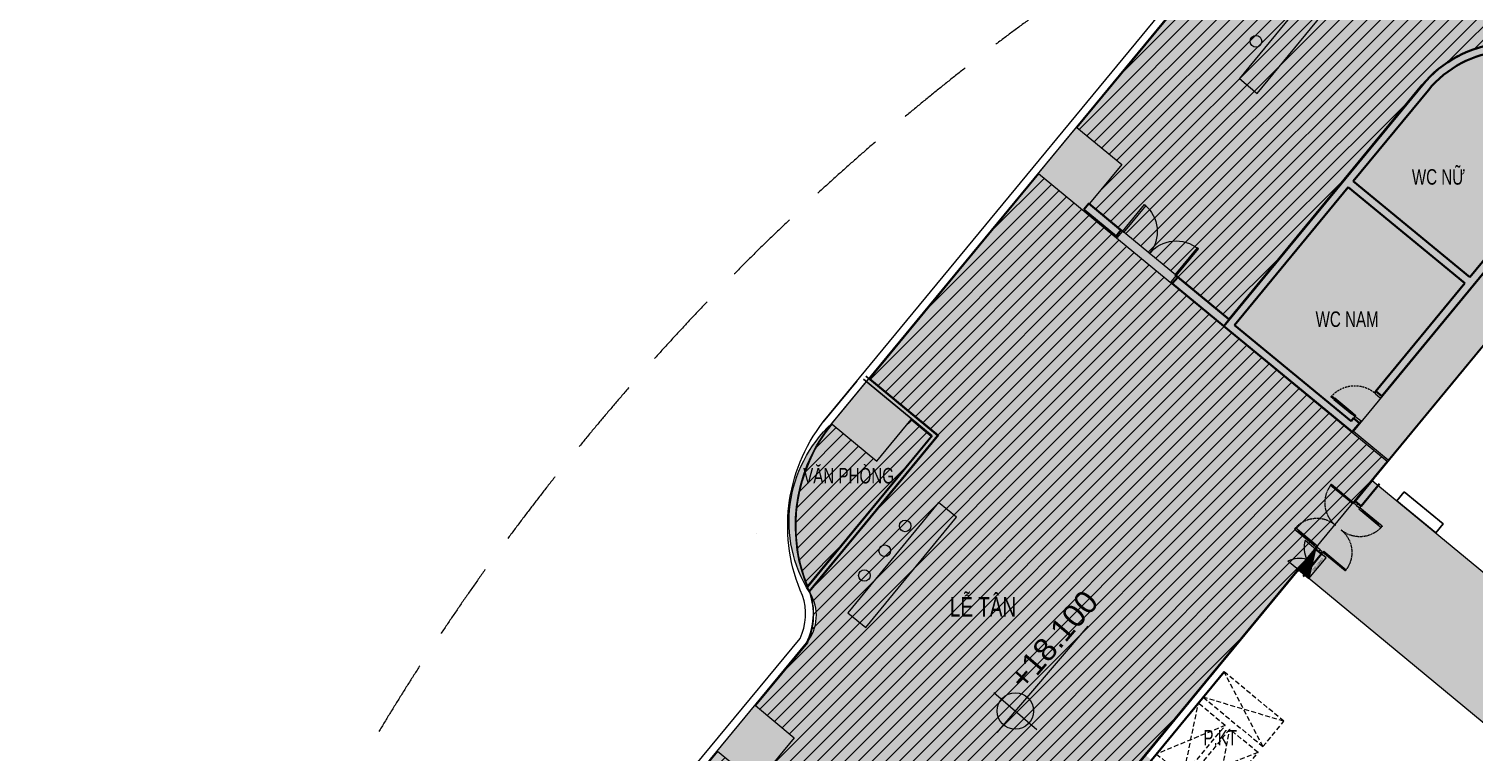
# Model space of a CAD drawing. Header units: millimetres. Extents: x -11451263 to 11578383104, y -507 to 1450429.
# Drawn here: x 12633543 to 12670879, y 1116989 to 1135666 of the extents above; entities that cross this region are included whole.
import ezdxf

# ---------------------------------------------------------------- set-up
doc = ezdxf.new("R2010")
doc.units = ezdxf.units.MM
doc.header["$MEASUREMENT"] = 0
for name, pattern in [('CONTINOUS', [0]), ('DASH2-1', [3, 2, -1]), ('HIDDEN', [0.375, 0.25, -0.125]), ('Xref_ST_MBDV Cot vach 30.7.2022$0$HIDDEN', [0.375, 0.25, -0.125]), ('Xref_ST_MBDV Cot vach 30.7.2022$0$HIDDEN2', [0.1875, 0.125, -0.0625])]:
    doc.linetypes.add(name, pattern=pattern)
doc.layers.get('0').update_dxf_attribs({"linetype": 'CONTINUOUS', "lineweight": 13})
doc.layers.get('Defpoints').update_dxf_attribs({"color": 5, "linetype": 'CONTINUOUS', "lineweight": 13})
for name, color, linetype in [('A-FLOR-STRS', 1, 'CONTINUOUS'), ('KT-Net cot vach', 6, 'CONTINUOUS'), ('SPE-MEP-Updated-22 07 22', 7, 'CONTINUOUS')]:
    doc.layers.add(name, color=color, linetype=linetype)
for name, color, linetype, lineweight in [('CUA', 37, 'CONTINUOUS', 13), ('D-building block', 8, 'CONTINUOUS', 13), ('DO DIEN TICH THONG THUY', 141, 'CONTINUOUS', 13), ('KT-Chu viet', 255, 'CONTINUOUS', 20), ('KT-Ghi chu', 26, 'CONTINUOUS', 15), ('KT-Kich thuoc', 159, 'CONTINUOUS', 18), ('KT-Net cat', 1, 'CONTINUOUS', 40), ('KT-Net cua', 87, 'CONTINUOUS', 9), ('KT-Net to mau', 159, 'CONTINUOUS', 18), ('KT-Noi that', 39, 'CONTINUOUS', 9), ('SPE-MEP-Fire', 10, 'CONTINUOUS', 0), ('SPE-MEP-HVAC', 140, 'CONTINUOUS', 0)]:
    doc.layers.add(name, color=color, linetype=linetype, lineweight=lineweight)
doc.styles.add('font unicode ccu', font='arial.ttf')
doc.styles.add('Xref_ST_MBDV Cot vach 30.7.2022$0$Arial', font='arial.ttf', dxfattribs={"width": 0.7})
pattern_1 = [(45, (0, 0), (-176.7766952966369, 176.7766952966369), [])]

# ---------------------------------------------------------------- blocks, each defined once
blk = doc.blocks.new('double door')
for points in [[(549901.1788338684, 384014.7847221401), (549001.1788338684, 384014.7847221401), (549001.1788338684, 383974.7847221401), (549901.1788338684, 383974.7847221401)], [(550101.1788338679, 384064.7847221419), (550101.1788338679, 384014.7847221419), (549901.1788338684, 384014.7847221401), (549901.1788338684, 384064.7847221401)], [(549901.1788338684, 382214.7847221401), (549001.1788338684, 382214.7847221401), (549001.1788338684, 382254.7847221401), (549901.1788338684, 382254.7847221401)], [(550101.1788338679, 382164.7847221401), (550101.1788338679, 382214.7847221401), (549901.1788338684, 382214.7847221401), (549901.1788338684, 382164.7847221401)]]:
    blk.add_lwpolyline(points, close=True)
at = {"color": 8}
for centre, start, end in [((549901.1788338684, 384014.7847221401), 180, 270), ((549901.1788338684, 382214.7847221401), 90, 180)]:
    blk.add_arc(centre, 900, start, end, dxfattribs=at)
blk = doc.blocks.new('*U298')
blk.add_line((-70, 100), (-69.99999999999994, 700.00000000197))
for points in [[(-50, 0), (-49.99999999999994, 800.00000000197), (-89.99999999999994, 800.00000000197), (-90, 0)], [(-50, 100), (-90, 100), (-89.99999999999994, 700.00000000197), (-49.99999999999994, 700.00000000197)], [(-900.00000000197, -199.9999999972261), (-840.00000000197, -199.999999997226), (-840.00000000197, -39.99999999999989), (-850.00000000197, -39.99999999999989), (-850.00000000197, 1.13686837721896e-13), (-900.00000000197, 1.421085471523e-13)], [(0, -199.9999999972262), (-60, -199.9999999972261), (-60, -40), (-50, -40), (-50, 0), (0, 0)]]:
    blk.add_lwpolyline(points, close=True)
at = {"linetype": 'Xref_ST_MBDV Cot vach 30.7.2022$0$HIDDEN', "ltscale": 200}
blk.add_arc((-50, 0), 800.00000000197, 90, 180, dxfattribs=at)
blk = doc.blocks.new('CAODOSAN')
at = {"layer": 'KT-Ghi chu'}
h = blk.add_hatch(color=256, dxfattribs=at)
edge = h.paths.add_edge_path()
edge.add_ellipse((285.6850406127051, -3.80445271730423e-07), major_axis=(129.8634625370013, 129.863462537001), ratio=0.9999999999999901, start_angle=44.99999988144378, end_angle=134.9999998813966)
edge.add_line((102.0303713493049, -2.328306436538696e-10), (285.6850409932055, -2.328519599359424e-10))
edge.add_line((285.6850409926847, -1.164153218269348e-10), (285.6850409926847, 183.6546703089462))
h = blk.add_hatch(color=256, dxfattribs=at)
edge = h.paths.add_edge_path()
edge.add_ellipse((285.6850409926847, 0), major_axis=(129.863461730703, 129.8634617307027), ratio=0.9999999999999736, start_angle=225.0000000000234, end_angle=314.9999999999766)
edge.add_line((469.3397091152146, -2.328306436538696e-10), (285.6850409916853, -2.328093273717968e-10))
edge.add_line((285.6850409926847, -1.164153218269348e-10), (285.6850409926847, -183.6546695489942))
for p, q in [((285.6850409917533, 285.6850424496224), (285.6850409917533, -285.6850416895468)), ((1406.966578990221, -2.328306436538696e-10), (0, -2.328306436538696e-10))]:
    blk.add_line(p, q, dxfattribs=at)
blk.add_circle((285.6850409926847, 0), 183.654668427603, dxfattribs=at)
at = {"style": 'font unicode ccu'}
for tag, p in [('FL', (493.4913500687107, 59.38122478988953)), ('SL', (489.7535818396136, -291.5645780350314))]:
    blk.add_attdef(tag, p, '', height=230, dxfattribs=at)
blk = doc.blocks.new('*U450')
at = {"linetype": 'HIDDEN', "ltscale": 500}
for p, q in [((849.9999484066359, 2000), (0, 0)), ((0, 2000), (849.9999484066359, 0))]:
    blk.add_line(p, q, dxfattribs=at)
blk.add_lwpolyline([(0, 2000), (849.9999484066359, 2000), (849.9999484066359, 0), (0, 0)], close=True, dxfattribs=at)
blk = doc.blocks.new('*U448')
at = {"linetype": 'HIDDEN', "ltscale": 500}
for p, q in [((1700, 900), (0, 0)), ((0, 900), (1700, 0))]:
    blk.add_line(p, q, dxfattribs=at)
blk.add_lwpolyline([(0, 900), (1700, 900), (1700, 0), (0, 0)], close=True, dxfattribs=at)
blk = doc.blocks.new('*U449')
at = {"linetype": 'HIDDEN', "ltscale": 500}
for p, q in [((1700, 950), (0, 0)), ((0, 950), (1700, 0))]:
    blk.add_line(p, q, dxfattribs=at)
blk.add_lwpolyline([(0, 950), (1700, 950), (1700, 0), (0, 0)], close=True, dxfattribs=at)
blk = doc.blocks.new('*U317')
for p, q in [((-32.53264534438404, -117.6504440573707), (-456.6157050741662, -467.8697445440241)), ((-19.79739805360532, -133.0716462297927), (-45.26789263516287, -102.2292418849488)), ((-443.8804577833874, -483.2909467164462), (-469.3509523649449, -452.4485423716021)), ((897.1404068629408, -1243.39820262053), (473.0573471331586, -1593.617503107184)), ((884.4051595721619, -1227.977000448108), (909.8756541537196, -1258.819404792952)), ((460.3220998423798, -1578.196300934762), (485.7925944239374, -1609.038705279606))]:
    blk.add_line(p, q)
for points in [[(77.10601086248778, 63.67623645420599), (115.3117527348242, 17.41262993694011), (69.04814621718026, -20.79311193570834), (62.6805225717909, -13.08251084949734), (31.8381182269469, -38.55300543105488), (0, 0)], [(31.8381182269469, -38.55300543105488), (57.30861280850445, -69.39540977589877), (-520.9864686454972, -546.9671831703401), (-546.4569632270549, -516.1247788254959)], [(986.9816650158293, -1195.143168339058), (961.5111704342719, -1164.300763994214), (383.2160889802701, -1641.872537388656), (408.6865835618275, -1672.7149417335)], [(1095.925794105264, -1170.019937315907), (1057.720052232928, -1123.756330798641), (1011.456445715284, -1161.96207267129), (1017.824069360673, -1169.672673757501), (986.9816650158293, -1195.143168339058), (1018.819783242776, -1233.696173770113)]]:
    blk.add_lwpolyline(points, close=True)
at = {"linetype": 'Xref_ST_MBDV Cot vach 30.7.2022$0$HIDDEN2', "ltscale": 200}
for centre, radius, start, end in [((31.83811822706528, -38.55300543069961), 749.9999999851688, 219.5508579170515, 309.5508186493041), ((986.9816650176103, -1195.143168339158), 749.999999986154, 129.5508186493042, 219.5507793815491)]:
    blk.add_arc(centre, radius, start, end, dxfattribs=at)
blk = doc.blocks.new('Fire cabinet 700x350')
at = {"layer": 'SPE-MEP-Fire'}
h = blk.add_hatch(dxfattribs=at)
h.set_pattern_fill('ANSI31', color=256, scale=5)
h.set_pattern_definition([(45, (0, 0), (-11.22532015133644, 11.22532015133644), [])])
edge = h.paths.add_edge_path()
edge.add_line((349.5275276559114, 349.9732361328788), (-350, 0))
edge.add_line((-350, 1.4210854715202e-14), (-350, 350))
edge.add_line((-350, 350), (350, 349.9999627792276))
for p, q in [((-350, 350.0000000000001), (-349.9999999999999, 700)), ((350.0000000000001, 349.9999999999999), (350.0000000000002, 699.9999999999999))]:
    blk.add_line(p, q, dxfattribs=at)
blk.add_lwpolyline([(350, 350), (-350, 350), (-350, 1.4210854715202e-14), (350, 1.4210854715202e-14)], close=True, dxfattribs=at)
blk.add_lwpolyline([(349.5275276559114, 349.9732361328788), (-350, 1.4210854715202e-14), (-350, 350), (350, 349.9999627792276)], dxfattribs=at)
for centre, radius, start, end in [((-619.2980121873396, 80.70198781266089), 675.3158129847415, 23.50152287490321, 66.49847712509668), ((619.2980121873395, 80.70198781266089), 675.3158129847413, 113.5015228749033, 156.4984771250968)]:
    blk.add_arc(centre, radius, start, end, dxfattribs=at)
at = {"color": 1, "width": 0.7}
blk.add_text('FIRE CABINET', height=50, dxfattribs=at).set_placement((-124.2170357139903, 25.00000000000002))
blk = doc.blocks.new('WWW')
at = {"layer": 'Defpoints', "linetype": 'DASH2-1', "lineweight": 13, "ltscale": 1000, "flags": 128}
blk.add_lwpolyline([(11429816.83619249, 1022160.11654377), (11450185.49670112, 1019986.391927242), (11488615.66733754, 1021167.255579472), (11491469.21243858, 1024811.360972404), (11462655.78743005, 1159053.890039921), (11457975.31629252, 1176930.890178204), (11455625.97722399, 1177744.852323532), (11446686.1578691, 1170981.351434231), (11423166.61122441, 1153069.948107719), (11399484.09766066, 1135982.713739872, 0.6848770391193201), (11429816.83619249, 1022160.116543293)], format="xyb", dxfattribs=at)
blk = doc.blocks.new('l5 hatch n')
at = {"true_color": 0xf1f36d}
h = blk.add_hatch(color=51, dxfattribs=at)
h.dxf.hatch_style = 1
edge = h.paths.add_edge_path()
edge.add_line((12656298.80134766, 1109535.557435368), (12653221.62198788, 1105809.459323321))
edge.add_line((12653221.62198788, 1105809.459323321), (12649655.68752882, 1101491.492040846))
edge.add_line((12649655.68752882, 1101491.492040846), (12652123.06419075, 1099453.839752336))
edge.add_line((12652123.06419075, 1099453.839752336), (12653523.9519049, 1101150.163338106))
edge.add_line((12653523.9519049, 1101150.163338106), (12659406.68150398, 1096292.068830307))
edge.add_line((12659406.68150398, 1096292.068830307), (12653633.6088363, 1089295.89890154))
edge.add_arc((12644815.77868873, 1100363.76897565), 14151.03800040059, 285.2089487290357, 308.54451609283365, ccw=False)
edge.add_line((12648528.16053081, 1086708.363542365), (12639997.49780938, 1083466.374458999))
edge.add_arc((12638541.68254624, 1087297.068728429), 4098.001545417509, 185.0009522752696, 290.80877027961463, ccw=False)
edge.add_arc((12696752.90760365, 1084935.442649985), 62325.86542817719, 168.3731970776644, 178.1570554483237, ccw=False)
edge.add_arc((12696843.70367224, 1084920.722239567), 62417.76527470844, 161.7911481637545, 168.3767589851651, ccw=False)
edge.add_arc((12644152.25847912, 1102453.095281032), 6888.964314798, 146.5663284402962, 163.3658190839157, ccw=False)
edge.add_line((12638403.25095712, 1106248.716685041), (12646045.28472279, 1115493.601350392))
edge.add_arc((12646662.25335985, 1114983.600920159), 800.4690737037384, 50.484602841932826, 140.4220835182263, ccw=False)
edge.add_line((12647171.58027014, 1115601.125685986), (12648430.3880579, 1114561.554957429))
edge.add_arc((12648856.735912, 1115077.816125907), 669.5506603502787, 230.4488270478515, 324.9010922184792)
edge.add_line((12649404.53593456, 1114692.831422233), (12653634.7882432, 1119815.209846795))
edge.add_arc((12652784.47813034, 1120517.427843955), 1102.786200299066, 320.4488276841646, 392.3574911413926)
edge.add_arc((12656621.19350976, 1122948.29038935), 3439.182273536708, 132.6961391522161, 212.3574911413992, ccw=False)
edge.add_line((12654289.04911451, 1125475.952793689), (12666004.72675876, 1139669.725482965))
edge.add_line((12666004.72675876, 1139669.725482965), (12667791.13812613, 1141343.918540631))
edge.add_arc((12671647.26861477, 1137229.318191882), 5639.120354746039, 51.52005292279148, 133.1426992224218, ccw=False)
edge.add_line((12675156.15877705, 1141643.768124132), (12685404.16517224, 1133183.793658648))
edge.add_arc((12688605.27885574, 1138819.223067315), 6481.141368215428, 240.4019661416034, 283.60976593788)
edge.add_arc((12688605.27885575, 1138819.223067312), 6481.141368212295, 283.6097659378702, 344.3508600315127)
edge.add_line((12694846.17450415, 1137070.96252022), (12699656.29223404, 1154126.535119132))
edge.add_line((12699656.29223404, 1154126.535119132), (12700718.70818416, 1157886.349665378))
edge.add_arc((12703605.66459206, 1157070.578435883), 2999.999999998468, 74.1697540422137, 164.2212270996967, ccw=False)
edge.add_line((12704424.02905953, 1159956.800810957), (12708354.93456482, 1158842.225087786))
edge.add_line((12708354.93456482, 1158842.225087786), (12707538.30266055, 1155962.113147489))
edge.add_line((12707538.30266055, 1155962.113147489), (12717047.34468338, 1153265.030596474))
edge.add_line((12717047.34468338, 1153265.030596474), (12716133.74354226, 1150042.01286954))
edge.add_line((12716133.74354226, 1150042.01286954), (12718927.12437144, 1149252.683279211))
edge.add_line((12718927.12437144, 1149252.683279211), (12710153.50368851, 1118203.468706878))
edge.add_line((12710153.50368851, 1118203.468706878), (12688240.19109857, 1124395.544198849))
edge.add_arc((12687913.88261041, 1123240.761634654), 1200.000000004759, 74.2212272805186, 140.4475101563667)
edge.add_line((12686988.63276804, 1124004.903459972), (12684675.03587604, 1121203.387725945))
edge.add_line((12684675.03587604, 1121203.387725945), (12673533.34863237, 1130404.611428166))
edge.add_line((12673533.34863237, 1130404.611428166), (12668249.36014265, 1124006.272497059))
edge.add_line((12668249.36014265, 1124006.272497059), (12674302.07586798, 1119007.712615399))
edge.add_line((12674302.07586798, 1119007.712615399), (12672391.77459775, 1116694.544181657))
edge.add_line((12672391.77459775, 1116694.544181657), (12666338.98353315, 1121693.166096698))
edge.add_line((12666338.98353315, 1121693.166096698), (12662391.073776, 1116912.579542304))
edge.add_line((12662391.073776, 1116912.579542304), (12670022.46730101, 1110610.288206432))
edge.add_line((12670022.46730101, 1110610.288206432), (12668112.16612281, 1108297.119984699))
edge.add_line((12668112.16612281, 1108297.119984699), (12660417.05188652, 1114522.341950322))
edge.add_line((12660417.05188652, 1114522.341950322), (12656298.80134766, 1109535.557435368))
at = {"elevation": 3.807828033907247e-10}
blk.add_lwpolyline([(12649404.53593456, 1114692.831422233), (12653634.7882432, 1119815.209846795, 0.3244791483857705), (12653716.02946084, 1121107.639265573, -0.3622977536942855), (12654289.04911451, 1125475.952793689), (12666004.72675876, 1139669.725482965)], format="xyb", dxfattribs=at)
for points in [[(12673533.34863237, 1130404.611428166), (12668249.36014265, 1124006.272497059), (12674302.07586798, 1119007.712615399)], [(12672391.77459775, 1116694.544181657), (12666338.98353315, 1121693.166096698), (12662391.073776, 1116912.579542304)]]:
    blk.add_lwpolyline(points, dxfattribs=at)

msp = doc.modelspace()

# ---------------------------------------------------------------- hatches: boundary and pattern name
at = {"layer": 'DO DIEN TICH THONG THUY'}
h = msp.add_hatch(dxfattribs=at)
h.set_pattern_fill('ANSI31', color=256, scale=2000)
h.set_pattern_definition(pattern_1)
edge = h.paths.add_edge_path(flags=16)
edge.add_arc((12676284.85399837, 1129496.239014015), 765, 0, 360)
edge = h.paths.add_edge_path(flags=16)
edge.add_arc((12700955.42256879, 1153759.437896409), 765, 0, 360)
edge = h.paths.add_edge_path(flags=16)
edge.add_arc((12698589.68594214, 1145387.26433076), 765, 0, 360)
edge = h.paths.add_edge_path(flags=16)
edge.add_arc((12696223.94931548, 1137015.090765114), 765, 0, 360)
edge = h.paths.add_edge_path(flags=16)
edge.add_arc((12691270.09134918, 1124383.632634618), 765, 0, 360)
edge = h.paths.add_edge_path(flags=16)
edge.add_arc((12693858.21290864, 1128642.917159338), 765, 0, 360)
edge = h.paths.add_edge_path(flags=16)
edge.add_arc((12687505.64097479, 1129891.763513735), 765, 0, 360)
edge = h.paths.add_edge_path(flags=16)
edge.add_arc((12681028.76916716, 1135240.607462442), 765, 0, 360)
edge = h.paths.add_edge_path(flags=16)
edge.add_arc((12676171.11531145, 1139252.240423974), 765, 0, 360)
edge = h.paths.add_edge_path(flags=16)
edge.add_arc((12668814.43441906, 1139452.605388946), 765, 0, 360)
edge = h.paths.add_edge_path()
edge.add_line((12660618.0955962, 1133116.294801484), (12661774.67977608, 1132161.144187817))
edge.add_line((12661774.67977608, 1132161.144187817), (12660943.9493438, 1131155.219402785))
edge.add_line((12660943.9493438, 1131155.219402785), (12664550.87870849, 1128182.445270939))
edge.add_line((12664550.87870849, 1128182.445270939), (12669531.97286336, 1134224.023291411))
edge.add_arc((12671858.66182366, 1132305.740230088), 3015.508484702943, 50.45854521796491, 140.4954742065073, ccw=False)
edge.add_line((12673778.44411294, 1134631.192311529), (12677224.03579884, 1131791.390149101))
edge.add_line((12677224.03579884, 1131791.390149101), (12675183.58391025, 1129320.623486632))
edge.add_line((12675183.58391025, 1129320.623486632), (12684800.37497924, 1121378.71631859))
edge.add_line((12684800.37497924, 1121378.71631859), (12686977.04936666, 1124014.433705632))
edge.add_arc((12687913.88261003, 1123240.761635872), 1214.99999893561, 74.2212272472322, 140.4488267809248, ccw=False)
edge.add_line((12688244.26995468, 1124409.978980899), (12710239.37954154, 1118194.78960973))
edge.add_line((12710239.37954154, 1118194.78960973), (12719004.84261177, 1149215.13497539))
edge.add_line((12719004.84261177, 1149215.13497539), (12716115.22990296, 1150031.656944695))
edge.add_line((12716115.22990296, 1150031.656944695), (12717026.17484334, 1153255.425239264))
edge.add_line((12717026.17484334, 1153255.425239264), (12707549.99076439, 1155933.124761953))
edge.add_line((12707549.99076439, 1155933.124761953), (12708366.67341168, 1158823.305319676))
edge.add_line((12708366.67341168, 1158823.305319676), (12704419.93847454, 1159942.369073485))
edge.add_arc((12703605.66600884, 1157070.577740954), 2985.000017755888, 74.16975771881688, 164.2212272073828)
edge.add_line((12700733.14436436, 1157882.27011373), (12694857.37047026, 1137055.357126778))
edge.add_arc((12688605.28026027, 1138819.22239432), 6496.141368214844, 240.3904148028216, 344.2449621740381, ccw=False)
edge.add_line((12685395.61917933, 1133171.397288907), (12674943.50351473, 1141809.616182192))
edge.add_arc((12671808.72783129, 1138016.584490056), 4920.762949279338, 50.42774941517961, 112.6359733408078)
edge.add_arc((12673781.53613584, 1133285.591425762), 10046.60609756933, 112.6359733408056, 140.6167613976565)
edge.add_line((12666016.32113206, 1139660.207494579), (12664948.08066024, 1138359.50272679))
edge.add_line((12664948.08066024, 1138359.50272679), (12666104.69630604, 1137404.326127385))
edge.add_line((12666104.69630604, 1137404.326127385), (12665130.44260648, 1136224.610174756))
edge.add_line((12665130.44260648, 1136224.610174756), (12663973.85833919, 1137179.760860602))
edge.add_line((12663973.85833919, 1137179.760860602), (12660618.0955962, 1133116.294801484))
h = msp.add_hatch(dxfattribs=at)
h.set_pattern_fill('ANSI31', color=256, scale=2000)
h.set_pattern_definition(pattern_1)
edge = h.paths.add_edge_path()
edge.add_line((12648149.48478502, 1099667.647784011), (12647119.40104937, 1100518.318889742))
edge.add_line((12647119.40104937, 1100518.318889742), (12655592.03523952, 1110744.695530844))
edge.add_line((12655592.03523952, 1110744.695530844), (12656594.31193518, 1109916.977809037))
edge.add_line((12656594.31193518, 1109916.977809037), (12668629.48780735, 1124491.249824722))
edge.add_line((12668629.48780735, 1124491.249824722), (12659627.90790428, 1131921.241183753))
edge.add_line((12659627.90790428, 1131921.241183753), (12655265.01974208, 1126634.796996264))
edge.add_line((12655265.01974208, 1126634.796996264), (12657038.76787978, 1125169.969178963))
edge.add_line((12657038.76787978, 1125169.969178963), (12653709.57559864, 1121138.677214825))
edge.add_arc((12652002.72732561, 1120547.5495697), 1806.311966409447, -23.947535354293677, 19.102351050374978, ccw=False)
edge.add_line((12653653.54747023, 1119814.367620872), (12652310.69405365, 1118188.317241698))
edge.add_line((12652310.69405365, 1118188.317241698), (12653312.9983884, 1117360.576713106))
edge.add_line((12653312.9983884, 1117360.576713106), (12652338.74468884, 1116180.860760475))
edge.add_line((12652338.74468884, 1116180.860760475), (12651336.4403538, 1117008.601289543))
edge.add_line((12651336.4403538, 1117008.601289543), (12649416.10236218, 1114683.279493475))
edge.add_arc((12648891.49926653, 1115116.516414403), 680.369486104239, 288.9905051056609, 320.4488276842406, ccw=False)
edge.add_line((12649112.89929525, 1114473.177728402), (12641453.12051299, 1105198.013335501))
edge.add_line((12641453.12051299, 1105198.013335501), (12640296.46787393, 1106153.220485241))
edge.add_line((12640296.46787393, 1106153.220485241), (12639404.99390551, 1105073.741841771))
edge.add_line((12639404.99390551, 1105073.741841771), (12638269.91657423, 1106011.131292871))
edge.add_arc((12643954.20837479, 1102556.836901316), 6651.565456154458, 148.7133160504264, 162.7157194415886)
edge.add_arc((12696844.46896095, 1084920.492423539), 62403.56332524174, 161.6822415965011, 168.3643477719217)
edge.add_line((12635723.30263892, 1097506.506213534), (12635883.30627023, 1097374.376016631))
edge.add_arc((12636644.40488463, 1097451.537528775), 764.9999998625997, -84.87464677233191, 185.788967164622, ccw=False)
edge.add_line((12636712.74618534, 1096689.596280117), (12642053.7656369, 1092286.390847547))
edge.add_line((12642053.7656369, 1092286.390847547), (12648149.48478502, 1099667.647784011))
h = msp.add_hatch(dxfattribs=at)
h.set_pattern_fill('ANSI31', color=256, scale=2000)
h.set_pattern_definition(pattern_1)
edge = h.paths.add_edge_path()
edge.add_line((12654294.24754758, 1125458.577366399), (12655446.98757837, 1124506.60139529))
edge.add_line((12655446.98757837, 1124506.60139529), (12656335.33326395, 1125582.291989624))
edge.add_line((12656335.33326395, 1125582.291989624), (12656855.7508502, 1125152.511604931))
edge.add_line((12656855.7508502, 1125152.511604931), (12653658.6596135, 1121281.179725372))
edge.add_arc((12657532.97640314, 1122828.756252157), 4171.968802946281, 140.923686312059, 201.7739918979484, ccw=False)
edge = h.paths.add_edge_path()
edge.add_line((12639222.59917729, 1107208.661466392), (12641435.66294098, 1105381.030370843))
edge.add_line((12641435.66294098, 1105381.030370843), (12648905.61345818, 1114426.333247571))
edge.add_arc((12648841.78801498, 1115188.742151651), 765.075829065841, 236.6753925558821, 274.78538657239767, ccw=False)
edge.add_line((12648421.46933192, 1114549.466601604), (12647162.02734068, 1115589.561079014))
edge.add_arc((12646662.18642466, 1114984.307756127), 784.9665764785129, 50.44882705285094, 140.4580457501313)
edge.add_line((12646056.8526869, 1115484.051282459), (12644571.56414168, 1113685.679055212))
edge.add_line((12644571.56414168, 1113685.679055212), (12645728.14792995, 1112730.528764954))
edge.add_line((12645728.14792995, 1112730.528764954), (12644753.89423039, 1111550.812812325))
edge.add_line((12644753.89423039, 1111550.812812325), (12643597.30996311, 1112505.963498171))
edge.add_line((12643597.30996311, 1112505.963498171), (12639222.59917729, 1107208.661466392))

# ---------------------------------------------------------------- linework, layer by layer
at = {"layer": 'A-FLOR-STRS'}
for p, q in [((12654064.80672458, 1125518.462106883), (12654933.22752898, 1126570.025824022)), ((12655103.43906295, 1126619.09031482), (12656876.86819977, 1125154.525940392)), ((12655167.11577663, 1126696.195931576), (12657017.6505302, 1125167.954843475)), ((12653654.16995016, 1121252.186736358), (12656876.86819977, 1125154.525940393)), ((12653698.00949705, 1121148.22840816), (12657017.6505302, 1125167.954843474)), ((12652327.40760975, 1122629.443027435), (12652327.40743147, 1122629.443174666))]:
    msp.add_line(p, q, dxfattribs=at)
at = {"layer": 'D-building block'}
msp.add_line((12669903.37686465, 1126009.108020196), (12672259.4152724, 1128862.01584236), dxfattribs=at)
at = {"layer": 'DO DIEN TICH THONG THUY'}
for points, elevation in [([(12674943.50351473, 1141809.616182192, 0.2783032146391399), (12669914.84974525, 1142558.294938577, 0.1226994700688916), (12666016.32113206, 1139660.207494579), (12664948.08066024, 1138359.50272679), (12666104.69630604, 1137404.326127385), (12665130.44260648, 1136224.610174756), (12663973.85833919, 1137179.760860602), (12660618.0955962, 1133116.294801484), (12661774.67977608, 1132161.144187817), (12660943.9493438, 1131155.219402785), (12664550.87870849, 1128182.445270939), (12669531.97286336, 1134224.023291411, -0.4144023541561863), (12673778.44411294, 1134631.192311529)], 2.697206872064481e-08), ([(12656594.31193518, 1109916.977809037), (12668629.48780735, 1124491.249824722), (12659627.90790428, 1131921.241183753), (12655265.01974208, 1126634.796996264), (12657038.76787978, 1125169.969178963), (12653709.57559864, 1121138.677214825, -0.1900814579268121), (12653653.54747023, 1119814.367620872), (12652310.69405365, 1118188.317241698), (12653312.9983884, 1117360.576713106), (12652338.74468884, 1116180.860760475), (12651336.4403538, 1117008.601289543), (12649416.10236218, 1114683.279493475, -0.1381314334515013)], -2.108423794027069e-09)]:
    msp.add_lwpolyline(points, format="xyb", dxfattribs=dict(at, elevation=elevation))
msp.add_lwpolyline([(12672258.97909362, 1128885.043762547), (12668660.18036171, 1124527.440700163), (12667760.77002688, 1125268.982750719), (12672608.58692983, 1131148.860527893)], dxfattribs=at)
at = {"layer": 'DO DIEN TICH THONG THUY', "elevation": -2.108423794027069e-09}
msp.add_lwpolyline([(12654294.24754758, 1125458.577366399), (12655446.98757837, 1124506.60139529), (12656335.33326395, 1125582.291989624), (12656855.7508502, 1125152.511604931), (12653658.6596135, 1121281.179725372, -0.2719297032481318)], format="xyb", close=True, dxfattribs=at)
at = {"layer": 'KT-Net cat'}
for p, q in [((12664412.89825015, 1127991.450081093), (12669543.54647837, 1134214.481201912)), ((12670765.65504766, 1129250.834334303), (12667756.09436107, 1131731.266650201)), ((12664692.99134862, 1128016.831615333), (12667628.89270384, 1131576.930204734)), ((12670638.45339043, 1129096.497888835), (12667628.89270384, 1131576.930204734)), ((12670765.65504766, 1129250.834334303), (12672579.55363632, 1131451.67563398)), ((12668493.03512044, 1126180.720771018), (12672606.56322058, 1131169.985618675)), ((12668338.78280902, 1126307.89806806), (12670638.45339043, 1129096.497888835)), ((12667184.50123948, 1125704.194531885), (12664411.45324593, 1127989.696827091)), ((12667702.55203521, 1125536.399299433), (12664692.99134862, 1128016.831615333)), ((12668338.78280902, 1126307.898068059), (12668493.03512044, 1126180.720771017)), ((12667184.50123948, 1125704.194531885), (12667731.13182767, 1125256.614450743)), ((12667702.55203521, 1125536.399299432), (12667766.1750938, 1125613.549153508)), ((12667731.13182767, 1125256.614450743), (12667920.50708451, 1125486.306162822)), ((12667766.1750938, 1125613.549153509), (12667920.50708451, 1125486.306162822)), ((12668281.17839283, 1124044.841903465), (12667803.60301538, 1123466.549783165)), ((12668435.3896225, 1123917.488471468), (12667957.81424505, 1123339.196351162)), ((12668124.40207222, 1123849.725771727), (12668121.809065, 1123851.862887263)), ((12667803.60301538, 1123466.549783165), (12667957.81424505, 1123339.196351165)), ((12666784.77555938, 1122232.859945762), (12666307.20019866, 1121654.567845721)), ((12666938.98678906, 1122105.506513763), (12666461.41142833, 1121527.21441372)), ((12666784.77555938, 1122232.859945762), (12666938.98678905, 1122105.506513765)), ((12661948.91386325, 1116377.264715686), (12664269.49110196, 1119187.232927766)), ((12662103.12509676, 1116249.911288338), (12664423.7023362, 1119059.879501284))]:
    msp.add_line(p, q, dxfattribs=at)
msp.add_lwpolyline([(12667756.09436107, 1131731.266650201), (12669697.88292538, 1134087.279543684, -0.4145017315682586), (12673641.54114488, 1134465.413611671), (12676918.71169222, 1131759.003113783)], format="xyb", dxfattribs=at)
for points in [[(12660798.41174071, 1131002.54558472), (12661631.44908607, 1130315.969380745), (12661755.03631547, 1130465.920364928), (12660922.82259331, 1131153.193683424)], [(12663221.23254741, 1129257.504621287), (12664552.23655219, 1128160.512172926), (12664412.89825015, 1127991.450081093), (12663081.89424536, 1129088.442529454)]]:
    msp.add_lwpolyline(points, close=True, dxfattribs=at)
msp.add_arc((12671858.59315967, 1132306.456344597), 3000, 50.44882678941453, 140.5051926350358, dxfattribs=at)
at = {"layer": 'KT-Net cot vach', "elevation": 2.282213864177662e-08}
msp.add_lwpolyline([(12669076.29348168, 1123712.145468482), (12670078.80944337, 1122884.521341115), (12669887.77928188, 1122653.204463416), (12668885.4010092, 1123480.995378154)], close=True, dxfattribs=at)
at = {"layer": 'KT-Net cua', "elevation": -2.108423794027069e-09}
for points in [[(12687852.83855312, 1098359.588156382, 0.3634284592786584), (12661583.94802571, 1098930.615214295), (12653633.60942398, 1089295.898478366, -0.1021739592067348), (12648528.16111849, 1086708.363119195), (12639893.11199609, 1083426.70307896, -0.4928533174976546), (12634459.28165536, 1086939.836089578, -0.02212543650158375), (12634864.34199002, 1092305.57623562, -0.05032047601245675), (12637588.72956385, 1104537.68886163, -0.0714264831848571), (12638403.25154201, 1106248.71626307), (12646045.28530768, 1115493.600928419, -0.4142018888053746), (12647171.57884767, 1115601.12692158), (12648430.38864279, 1114561.554535456, 0.3732636837290149), (12649404.53651951, 1114692.831000335), (12653634.78882809, 1119815.209424824, 0.2029712287157068), (12653716.03005854, 1121107.638807134, -0.2769801372259826), (12654221.08537423, 1125393.612262018), (12666004.72734368, 1139669.725061019, -0.1142243591051637), (12669909.07662194, 1142572.139469888, -0.2930792818570974), (12675156.15936195, 1141643.767702149)], [(12634665.75861196, 1092329.338643234, -0.05031291028689123), (12637398.30135593, 1104598.846777332, -0.0717433244059158), (12638242.5259719, 1106368.189061913), (12645891.13353409, 1115621.026321101, -0.4142018888046807), (12647298.9258273, 1115755.34347963), (12648548.61295092, 1114723.304938341, 0.3664971645447159), (12649252.52424842, 1114822.847133556), (12653465.5872719, 1119924.411191266, 0.1975864614484913), (12653530.01370591, 1121033.653513898, -0.276634261830654), (12654064.80730399, 1125518.461686407), (12665851.37330307, 1139798.117004524, -0.1142951996060862), (12669830.55075567, 1142756.086208699, -0.2928743732055457), (12675287.71339066, 1141794.509921329)]]:
    msp.add_lwpolyline(points, format="xyb", dxfattribs=at)
at = {"layer": 'KT-Noi that', "linetype": 'CONTINOUS', "ltscale": 10000}
for points in [[(12664814.44939202, 1134382.608798617), (12665277.90449161, 1134001.545325351), (12667622.24010201, 1136852.761382613), (12667158.78500242, 1137233.82485588)], [(12654698.21903152, 1120586.422047608), (12655161.67413112, 1120205.358574342), (12657506.00974152, 1123056.574631604), (12657042.55464192, 1123437.638104871)]]:
    msp.add_lwpolyline(points, close=True, dxfattribs=at)
for centre in [(12665243.11828621, 1135345.811565564), (12656180.36828526, 1122830.883395371), (12655653.62810548, 1122190.25410497), (12655126.88792571, 1121549.624814556)]:
    msp.add_circle(centre, 150, dxfattribs=at)

# ---------------------------------------------------------------- block references
at = {"layer": 'CUA', "xscale": -1}
for name, p, rotation in [('double door', (13307872.71111806, 1310546.50136756), 50.50519265740412), ('*U298', (12667766.22874856, 1125613.504916455), 50.43842407780748)]:
    msp.add_blockref(name, p, dxfattribs=dict(at, rotation=rotation))
at = {"layer": 'CUA', "rotation": 280.8976534761976}
msp.add_blockref('*U317', (12667803.5566859, 1123466.588445127), dxfattribs=at)
at = {"layer": 'CUA', "xscale": -1}
msp.add_blockref('*U317', (12667957.76809848, 1123339.234869906), dxfattribs=at)
at = {"layer": 'KT-Chu viet'}
ref = msp.add_blockref('CAODOSAN', (12658550.42453364, 1117491.811005892), dxfattribs=dict(at, xscale=2.571428571428571, yscale=2.571428571428571, zscale=2.571428571428571, rotation=49.45934579168365))
ref.add_attrib('FL', '+18.100', (12659259.20465096, 1118555.413811464), dxfattribs={"layer": '0', "height": 591.4285714285712, "rotation": 49.45934579168365, "style": 'font unicode ccu'})
at = {"layer": 'KT-Kich thuoc'}
msp.add_blockref('WWW', (1260000.000004577, 4.119938239455223e-06, 1.190182883904904e-08), dxfattribs=at)
at = {"layer": 'KT-Net to mau'}
msp.add_blockref('l5 hatch n', (-0.000173499807715416, -0.0002076071687042713, -1.777385320306449e-09), dxfattribs=at)
at = {"layer": 'SPE-MEP-HVAC', "linetype": 'HIDDEN', "ltscale": 1000, "xscale": -1, "rotation": 230.4488267378189}
for name, p in [('*U450', (12663882.45034372, 1118404.481768786, 3.933152827287848e-06)), ('*U448', (12662672.59278372, 1116939.475050545, 3.933185290981334e-06)), ('*U449', (12663482.04283339, 1116270.991006298, 3.933185297184688e-06))]:
    msp.add_blockref(name, p, dxfattribs=at)
at = {"layer": 'SPE-MEP-Updated-22 07 22', "rotation": 50.45412146746565}
msp.add_blockref('Fire cabinet 700x350', (12666831.71734416, 1121740.212790976), dxfattribs=at)

# ---------------------------------------------------------------- texts
at = {"layer": 'KT-Chu viet', "width": 2669.72634369792, "attachment_point": 2, "style": 'Xref_ST_MBDV Cot vach 30.7.2022$0$Arial'}
for s, insert, char_height in [('WC NỮ', (12669960.18166796, 1132043.665363875), 400), ('WC NAM', (12667598.93520022, 1128369.708164511), 400), ('VĂN PHÒNG', (12654718.97787361, 1124327.278562756), 400), ('LỄ TÂN', (12658191.41787923, 1120990.918603154), 500)]:
    msp.add_mtext(s, dxfattribs=dict(at, insert=insert, char_height=char_height))
at = {"layer": 'KT-Chu viet', "insert": (12664319.6478986, 1117562.221455597), "char_height": 400, "attachment_point": 2, "style": 'Xref_ST_MBDV Cot vach 30.7.2022$0$Arial'}
msp.add_mtext('P.KT', dxfattribs=at)

doc.saveas('drawing.dxf')
